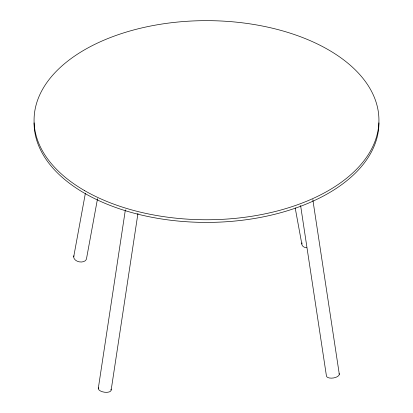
<?xml version="1.0" encoding="UTF-8"?>
<svg xmlns="http://www.w3.org/2000/svg" width="413" height="413" viewBox="0 0 413 413"><rect width="100%" height="100%" fill="white"/><g stroke="black" fill="none" stroke-linecap="round" stroke-linejoin="round"><path stroke-width="0.62" d="M98.279 388.504L125.356 209.928M111.174 389.986L137.963 213.325M73.69 256.86L85.336 193.496M97.535 198.643L86.591 258.208A6.505 4.398 10.4 0 1 79.239 261.842A6.505 4.398 10.4 0 1 73.927 255.735M295.187 207.894L301.826 244.016M312.811 199.562L339.31 374.307M300.592 205.509L326.409 375.794A6.505 2.984 -8.6 0 0 333.642 377.941A6.505 2.984 -8.6 0 0 339.104 373.553M110.942 389.18A6.505 2.984 8.6 0 1 104.788 392.262A6.505 2.984 8.6 0 1 98.485 387.75M306.658 247.795A6.505 4.398 -10.4 0 1 302.027 242.844M378.933 122.857A172.433 99.554 0 0 1 206.5 222.411A172.433 99.554 0 0 1 34.067 122.857M84.572 190.599A172.433 99.554 0 0 0 373.058 145.97A172.433 99.554 0 0 0 161.87 24.042A172.433 99.554 0 0 0 84.572 190.599"/></g></svg>
